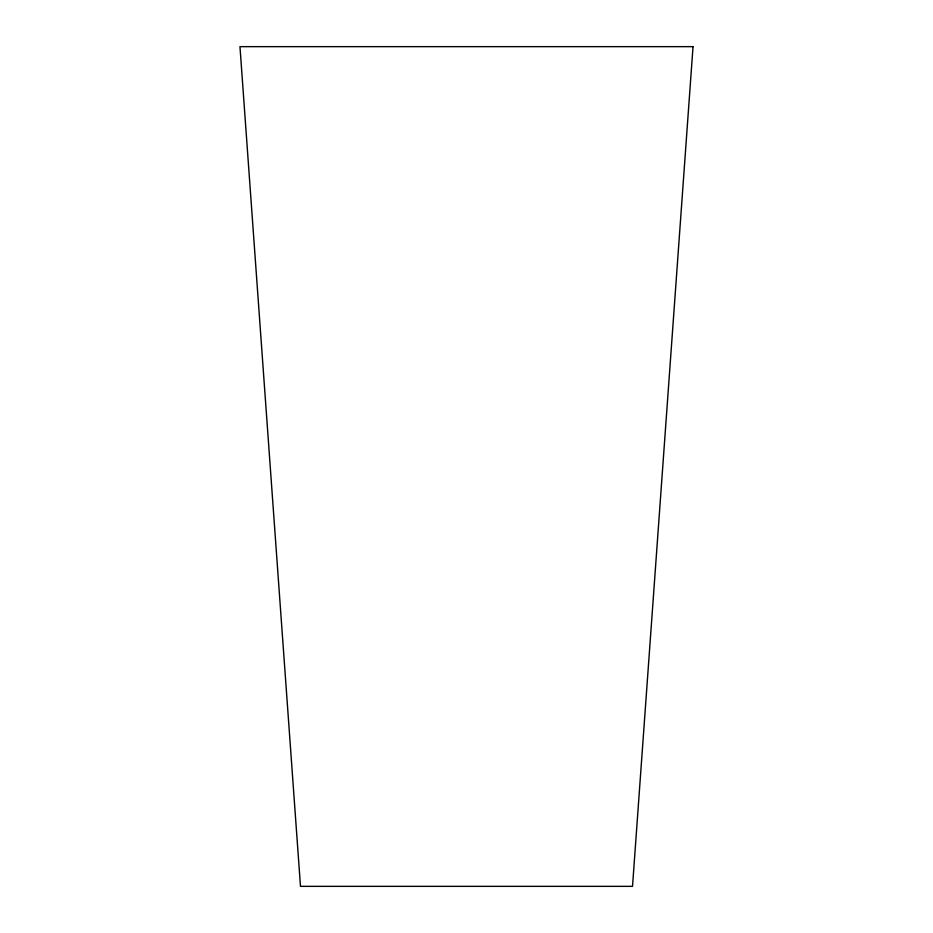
<?xml version="1.0" encoding="UTF-8"?>
<svg xmlns="http://www.w3.org/2000/svg" width="933" height="933" viewBox="0 0 933 933"><rect width="100%" height="100%" fill="white"/><g stroke="black" fill="none" stroke-linecap="round" stroke-linejoin="round"><path stroke-width="1.4" d="M693.032 46.65L632.516 886.35L300.484 886.35L239.968 46.65L693.032 46.65"/></g></svg>
